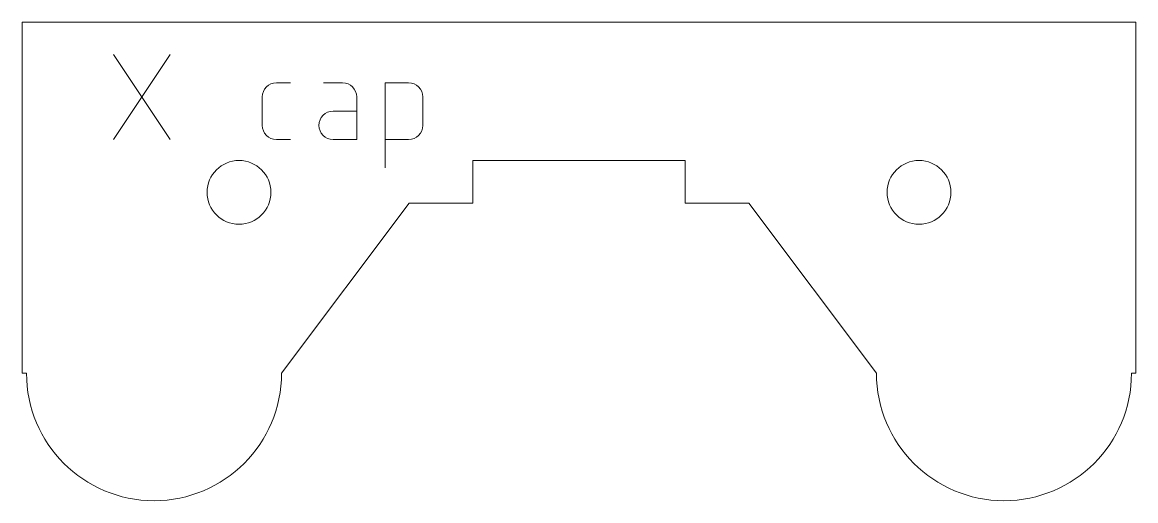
# Model space of a CAD drawing. Header units: millimetres. Extents: x -26.2 to 26.2, y -11.5 to 11.
import ezdxf

# ---------------------------------------------------------------- set-up
doc = ezdxf.new("R2010")
doc.units = ezdxf.units.MM
doc.layers.get('0').update_dxf_attribs({"linetype": 'CONTINUOUS', "lineweight": 0, "true_color": 0x000000})
doc.layers.add('text', color=1, linetype='CONTINUOUS', lineweight=0, true_color=0xff0000)

msp = doc.modelspace()

# ---------------------------------------------------------------- linework, layer by layer
for p, q in [((-26.2, 11), (-26.2, 3)), ((26.2, 11), (-26.2, 11)), ((-26.2, 11), (-26.2, -5.5)), ((26.2, 11), (26.2, 3)), ((26.2, -5.5), (26.2, 11)), ((-5, 4.5), (-5, 2.5)), ((-5, 4.5), (5, 4.5)), ((5, 4.5), (5, 2.5)), ((-8, 2.5), (-14, -5.5)), ((-8, 2.5), (-5, 2.5)), ((5, 2.5), (8, 2.5)), ((8, 2.5), (14, -5.5)), ((-26, -5.5), (-26.2, -5.5)), ((26, -5.5), (26.2, -5.5))]:
    msp.add_line(p, q)
for centre in [(-16, 3), (16, 3)]:
    msp.add_circle(centre, 1.5)
for centre in [(-20, -5.5), (20, -5.5)]:
    msp.add_arc(centre, 6, 180, 360)
at = {"layer": 'text'}
for p, q in [((-21.907, 9.487), (-19.24, 5.487)), ((-21.907, 5.487), (-19.24, 9.487)), ((-13.574, 8.153), (-14.24, 8.153)), ((-12.018, 8.153), (-11.129, 8.153)), ((-8.018, 8.153), (-9.129, 8.153)), ((-9.129, 8.153), (-9.129, 4.153)), ((-14.907, 7.487), (-14.907, 6.153)), ((-10.463, 7.487), (-10.463, 5.487)), ((-7.351, 6.153), (-7.351, 7.487)), ((-11.574, 6.82), (-10.463, 6.82)), ((-14.24, 5.487), (-13.574, 5.487)), ((-10.463, 5.487), (-11.574, 5.487)), ((-9.129, 5.487), (-8.018, 5.487))]:
    msp.add_line(p, q, dxfattribs=at)
for centre, start, end in [((-14.24, 7.487), 90, 180), ((-11.129, 7.487), 360, 90), ((-8.018, 7.487), 360, 90), ((-11.574, 6.153), 90, 270), ((-14.24, 6.153), 180, 270), ((-8.018, 6.153), 270, 360)]:
    msp.add_arc(centre, 0.667, start, end, dxfattribs=at)

doc.saveas('drawing.dxf')
